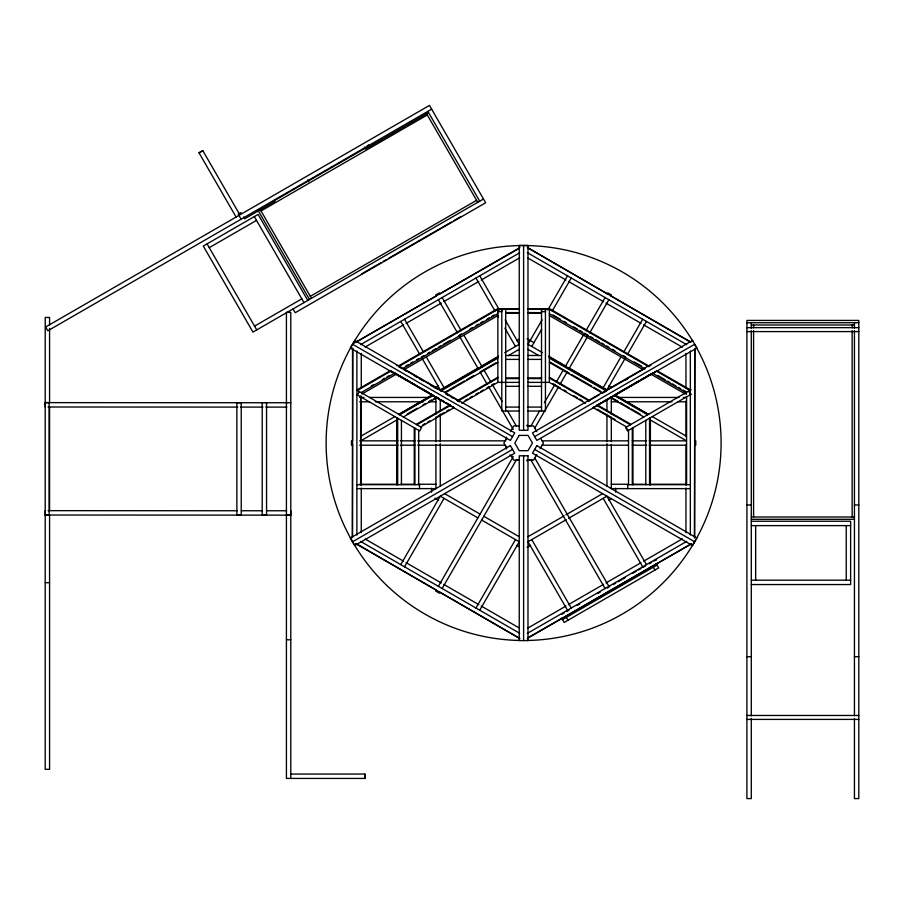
<?xml version="1.0" encoding="UTF-8"?>
<svg xmlns="http://www.w3.org/2000/svg" width="904" height="904" viewBox="0 0 904 904"><rect width="100%" height="100%" fill="white"/><g stroke="black" fill="none" stroke-linecap="round" stroke-linejoin="round"><path stroke-width="1.36" d="M290.794 510.771L290.783 515.144L45.211 515.02L45.211 510.658M45.2 407.003L45.2 402.63L49.144 402.596L49.144 515.02L45.211 515.02M519.484 309.337L497.855 309.337L497.855 311.631L501.788 311.631L501.788 309.36M541.519 309.36L541.519 311.631L545.44 311.631L545.44 309.36M352.345 537.089L352.583 443.988M352.594 441.175L352.831 348.074M694.396 537.982L694.634 444.881M694.645 442.067L694.882 348.967M357.419 394.969L359.385 391.568M400.766 564.616L440.271 496.183L477.866 517.89M542.095 319.835L527.981 344.277L542.536 352.684M547.734 310.061L567.486 275.844M404.551 566.797L444.056 498.364M531.755 346.458L541.643 329.35M552.22 311.021L571.271 278.025M506.466 438.463L503.833 443.039L506.466 447.604M510.432 431.615L513.721 425.897L518.998 425.897M438.361 586.323L513.223 456.656M530.93 425.987L539.428 411.263M544.377 402.709L554.966 384.369M556.322 382.019L563.429 369.691M565.486 366.143L583.814 334.378M585.939 330.717L605.081 297.552M442.146 588.504L516.297 460.068M534.705 428.168L558.039 387.771M560.096 384.2L567.215 371.872M568.627 369.431L587.69 336.412M589.713 332.898L608.867 299.732M536.806 454.463L533.507 460.17L526.919 460.17L532.185 460.159M540.106 448.746L543.406 443.039L540.761 438.463M475.956 608.03L515.472 539.598M603.171 387.692L620.811 357.136M623.636 352.244L642.676 319.259M626.901 426.36L626.574 426.948L593.205 407.681L593.532 407.094M479.741 610.211L519.246 541.778L481.651 520.071M625.297 358.097L606.946 389.873L568.672 367.77M627.41 354.436L646.462 321.44M643.829 416.981L610.449 397.715L610.788 397.127M610.449 397.715L614.55 394.969L648.258 414.427M650.496 365.623L650.835 365.035L648.428 366.425M686.068 392.596L652.688 373.318L653.027 372.731M561.791 614.381L564.198 612.991M566.593 611.601L568.989 610.211M577.373 605.364L579.769 603.974M597.747 593.578L600.143 592.188M607.33 588.029L609.725 586.639M613.319 584.56L615.714 583.182M618.11 581.792L625.297 577.633M632.495 573.475L636.088 571.396M638.484 570.006L640.879 568.616M643.275 567.237L645.671 565.847M649.264 563.768L651.66 562.378M654.055 560.988L656.62 559.892M560.005 619.568L658.259 562.729M236.102 217.05L198.993 152.765L202.767 150.584L239.187 213.66M199.049 152.878L202.835 150.697M241.063 212.542L238.227 214.18L241.119 219.186M431.649 109.181L47.822 330.796L45.629 327.011L429.468 105.406L485.674 202.767L295.212 312.727L293.032 308.953M273.336 201.219L366.256 147.578M409.037 122.865L411.489 121.452M274.929 201.309L244.668 218.779L243.571 216.892M428.451 112.672L365.487 149.024L364.391 147.137M261.03 210.971L427.298 114.977M209.253 247.673L256.51 220.384M254.544 326.129L301.812 298.84M310.309 296.32L476.577 200.326M483.493 198.982L252.95 332.084L203.287 246.069L258.115 214.417L307.778 300.433M361.521 273.946L380.946 262.725M383.375 261.324L385.805 259.923M388.234 258.521L451.367 222.068M453.797 220.666L461.085 216.463M435.649 295.032L439.434 292.851M356.187 342.13L519.947 247.583M360.538 344.661L519.664 252.792M365.205 347.012L403.625 324.83M406.054 323.429L441.22 303.122M443.853 301.597L478.815 281.415M481.244 280.014L519.664 257.832M357.43 390.438L390.777 371.16L394.539 373.318L361.159 392.596M497.855 309.36L398.54 366.674L398.201 366.086L497.855 308.558L497.855 382.381L461.797 403.195M371.318 385.94L373.725 384.55M382.155 379.691L384.562 378.301M386.968 376.9L389.387 375.51M405.602 366.154L408.032 364.753M410.461 363.351L412.879 361.95M416.529 359.848L418.959 358.436M421.377 357.035L423.806 355.634M427.456 353.532L429.875 352.131M432.304 350.729L435.943 348.628M438.372 347.226L440.802 345.825M443.231 344.424L450.52 340.22M459.006 335.316L461.435 333.915M469.933 329.011L472.363 327.61M476.001 325.508L478.431 324.107M480.86 322.694L483.29 321.293M486.928 319.191L489.358 317.79M491.787 316.389L494.217 314.987M402.303 368.843L497.855 313.665M362.007 393.986L396.404 374.12M404.269 369.578L497.855 315.552M434.982 387.884L438.429 385.895M516.726 340.695L519.02 339.362M477.866 368.165L440.271 389.873L421.931 358.097M481.651 365.984L498.635 356.176M504.692 352.684L519.246 344.277L505.133 319.835M360.82 436.248L394.799 416.631M398.438 414.529L432.417 394.912M440.271 390.37L497.855 357.136M398.969 414.427L432.677 394.969M497.855 357.34L440.451 390.471L440.79 391.059L497.855 358.12M399.647 414.812L433.016 395.545L436.779 397.715L403.399 416.981M360.82 440.79L397.364 419.682M407.105 414.066L417.173 408.246M422.948 404.913L425.388 403.512M429.038 401.399L431.626 399.907M433.909 398.585L436.349 397.184L438.316 398.314M444.644 392.392L448.734 390.031M449.525 389.567L453.559 387.24M453.955 387.014L464.43 380.968M466.622 379.703L473.945 375.476M480.781 371.521L483.222 370.12M483.832 369.759L491.166 365.532M491.629 365.261L495.833 362.832M508.263 355.667L519.246 349.317M445.762 392.528L497.855 362.447M497.855 377.262L457.706 400.438L458.046 401.026L497.855 378.041M422.699 424.982L425.083 423.603M427.468 422.236L429.852 420.857M437.005 416.721L444.158 412.597M446.542 411.218L448.926 409.851M465.097 400.506L467.526 399.105M469.956 397.703L472.374 396.302M476.024 394.2L478.442 392.799M480.871 391.398L483.301 389.997M486.94 387.895L489.358 386.494M491.787 385.093L494.217 383.691M420.654 426.948L454.023 407.681L453.684 407.094M588.176 401.218L599.024 394.958M605.431 391.251L645.241 368.267M603.623 392.686L605.499 391.601M625.195 380.234L627.602 378.844M352.526 541.801L512.557 449.412M534.671 436.643L694.701 344.243M597.182 404.992L600.832 402.879M603.273 401.478L610.573 397.263M614.223 395.15L627.602 387.432M630.031 386.019L638.552 381.104M640.981 379.703L643.411 378.301M645.84 376.889L649.49 374.787M616.155 394.133L652.79 372.99M593.205 407.681L656.451 371.16L689.82 390.426M527.055 460.837L529.337 459.526M691.097 389.692L625.591 427.513L627.545 430.914L691.345 394.087M527.981 536.739L564.073 515.901M565.881 514.851L602.584 493.663M566.254 519.676L527.981 541.778L567.486 610.211M568.672 518.286L606.946 496.183L646.462 564.616M527.055 547.349L530.501 545.361M608.799 500.161L611.093 498.838M527.981 627.986L565.983 606.042M568.413 604.64L603.578 584.334M606.008 582.933L640.97 562.751M643.603 561.226L682.384 538.829M527.269 633.433L686.69 541.394M527.281 638.473L691.571 543.609M562.548 619.613L657.072 565.045M652.688 373.318L656.451 371.16M518.941 640.45A197.479 197.479 0 0 1 352.842 343.836L436.044 296.094M439.717 293.992L519.235 248.351M527.992 637.704L562.243 618.042M656.451 563.983L690.712 544.321M690.566 389.997L656.79 370.572M497.855 308.739L519.484 308.739M527.744 308.739L549.372 308.739M527.744 309.337L549.372 309.337L648.676 366.674L649.015 366.086L549.372 308.558L549.372 382.381L585.43 403.195M505.709 312.535L519.484 312.671M527.744 312.535L541.519 312.671M505.709 313.134L519.484 313.134M527.744 313.134L541.519 313.134M746.919 322.717L858.8 322.717M751.292 324.999L854.438 324.999M746.919 327.655L858.8 327.655M746.919 331.587L858.8 331.587M505.709 355.475L519.484 355.475M527.744 355.475L541.519 355.475M505.709 359.397L519.484 359.397M527.744 359.397L541.519 359.397M505.709 377.985L519.484 377.985M527.744 377.985L541.519 377.985M505.709 378.584L519.484 378.584M527.744 378.584L541.519 378.584M497.855 382.381L519.484 382.381M527.744 382.381L549.372 382.381M505.709 386.302L519.484 386.302M527.744 386.302L541.519 386.302M359.713 397.432L363.95 397.432M369.589 397.432L428.858 397.432M618.37 397.432L679.051 397.432M683.277 397.432L686.102 397.432M359.713 401.794L369.589 401.794M375.239 401.794L423.208 401.794M428.858 401.794L435.909 401.794M611.319 401.794L618.37 401.794M625.432 401.794L671.988 401.794M677.638 401.794L686.102 401.794M286.421 402.721L290.783 402.721M45.2 402.63L262.985 402.732M265.799 402.743L286.873 402.743M48.014 407.003L237.695 407.094M240.509 407.094L262.985 407.105M265.799 407.105L286.873 407.116M505.709 407.082L519.484 407.082M527.744 407.082L541.519 407.082M519.484 411.015L501.788 411.015L501.788 308.739M527.744 411.015L545.44 411.015L545.44 308.739M526.908 425.886L533.507 425.897L536.806 431.615M359.713 440.847L398.009 440.847M400.449 440.847L414.936 440.847M417.603 440.847L505.2 440.847M542.027 440.847L628.212 440.847M632.291 440.847L646.563 440.847M649.219 440.847L686.102 440.847M359.713 445.209L398.009 445.209M400.449 445.209L414.936 445.209M417.603 445.209L505.2 445.209M542.027 445.209L628.212 445.209M632.291 445.209L646.563 445.209M649.219 445.209L686.102 445.209M516.353 460.159L518.998 460.159L513.721 460.17L511.076 455.593M359.713 484.25L397.816 484.25M400.63 484.25L414.744 484.25M417.569 484.25L435.909 484.25M611.319 484.25L628.246 484.25M632.484 484.25L646.597 484.25M649.411 484.25L686.102 484.25M356.888 484.691L419.512 484.691L419.512 488.623M690.34 484.691L627.704 484.691L627.704 488.623M356.888 488.623L435.909 488.623L435.909 444.429M690.34 488.623L611.319 488.623L611.319 444.429M746.919 504.986L751.292 504.986M854.438 504.986L858.8 504.986M48.036 510.658L237.164 510.749M241.391 510.749L262.567 510.76M266.793 510.76L286.557 510.771M286.421 515.144L290.783 515.144M751.292 516.998L854.438 516.998M751.292 519.291L854.438 519.291M751.292 521.246L850.619 521.246L850.619 584.56L751.292 584.56M751.292 525.619L850.619 525.619M751.292 580.187L850.619 580.187M45.211 582.684L49.573 582.684M286.421 639.806L290.783 639.806M746.919 656.699L751.292 656.699M854.438 656.699L858.8 656.699M746.919 715.471L858.8 715.471M746.919 719.403L858.8 719.403M290.783 774.061L365.001 774.061L365.001 778.434L286.421 778.434L286.421 312.366L290.783 312.366L290.783 778.434M367.013 146.12L369.499 146.708L368.403 144.821M607.793 292.851L611.579 295.032M527.281 247.583L691.04 342.13M527.269 252.623L686.69 344.661M527.563 257.832L565.983 280.014M568.413 281.415L603.578 301.721M606.008 303.122L640.97 323.304M643.603 324.83L682.384 347.226M553.011 314.987L560.299 319.191M563.938 321.293L566.367 322.694M573.644 326.909L577.294 329.011M579.724 330.412L582.142 331.813M584.572 333.214L588.21 335.316M590.64 336.717L593.069 338.119M595.499 339.52L599.137 341.622M601.567 343.023L603.996 344.424M606.426 345.825L608.855 347.226M612.494 349.328L614.923 350.729M623.421 355.634L625.851 357.035M634.337 361.95L641.625 366.154M657.841 375.51L665.073 379.691M667.48 381.081L669.887 382.471M672.293 383.861L675.909 385.94M678.316 387.33L680.723 388.72M683.13 390.121L685.537 391.511M549.372 313.665L644.925 368.843M549.372 315.552L642.959 369.578M650.823 374.12L685.221 393.986M527.055 338.706L533.948 342.684M608.799 385.895L611.093 387.217M548.592 356.176L566.254 366.38M549.372 357.136L606.946 390.37M614.81 394.912L648.789 414.529M652.428 416.631L686.407 436.248M549.372 357.34L606.776 390.471L606.437 391.059L549.372 358.12M614.211 395.545L647.58 414.812M527.981 349.317L538.965 355.667M549.96 362.007L566.446 371.521M567.091 371.906L569.61 373.352M571.927 374.685L577.419 377.861M578.164 378.29L582.289 380.674M582.797 380.968L591.6 386.042M593.668 387.24L600.911 391.421M610.878 397.184L618.189 401.399M620.415 402.687L624.28 404.913M625.229 405.467L629.15 407.727M631.252 408.947L635.241 411.252M636.077 411.727L640.111 414.066M649.863 419.682L686.407 440.79M549.372 362.447L602.685 393.229M549.372 377.262L589.521 400.438L589.182 401.026L549.372 378.041M553.011 383.691L560.288 387.895M563.926 389.997L566.356 391.398M573.633 395.602L577.272 397.703M579.701 399.105L582.131 400.506M597.115 409.162L605.454 413.976M607.838 415.354L610.223 416.721M612.607 418.1L614.991 419.479M527.055 425.219L529.337 426.541M404.404 369.657L441.796 391.251M445.796 393.568L450.621 396.347M453.028 397.737L459.051 401.218M399.139 367.013L401.557 368.414M403.964 369.804L406.371 371.194M414.812 376.064L417.219 377.454M419.625 378.844L423.241 380.934M430.473 385.104L437.705 389.274M446.135 394.144L448.542 395.545M450.96 396.935L453.367 398.325M456.983 400.416L459.39 401.805M352.526 344.243L512.557 436.643M534.671 449.412L694.701 541.801M394.087 372.685L417.196 386.019M419.625 387.432L428.146 392.347M430.575 393.748L433.005 395.15M436.655 397.263L439.095 398.664M441.525 400.065L443.954 401.478M446.395 402.879L450.034 404.992M394.438 372.99L415.388 385.081M417.806 386.471L420.213 387.872M422.631 389.262L431.072 394.133M454.023 407.681L390.438 370.572L356.73 390.031L421.637 427.513L419.671 430.914L356.888 394.664M509.912 454.904L512.195 456.226M444.644 493.663L480.137 514.15M483.753 516.24L519.246 536.739M434.982 498.172L438.429 500.161M516.726 545.361L519.02 546.694M365.205 539.044L403.625 561.226M406.054 562.627L441.22 582.933M443.853 584.447L478.815 604.64M481.244 606.042L519.246 627.986M360.538 541.394L519.664 633.263M355.656 543.609L519.947 638.473M435.649 591.024L439.434 593.205M527.789 247.673L608.29 294.433M610.731 295.845L690.012 341.904M355.995 543.451L436.496 590.21M438.937 591.623L519.438 638.382M688.599 391.127L690.566 394.539M626.099 427.219L628.065 430.62M427.874 111.373L479.719 201.163M426.157 112.989L477.73 202.315M656.417 563.904L658.711 567.881L564.186 622.449L561.892 618.483M653.298 567.226L654.937 570.062M479.741 275.844L499.494 310.061M475.956 278.025L495.008 311.021M497.121 314.682L498.533 317.134M504.884 328.129L515.472 346.458M603.171 498.364L642.676 566.797M442.146 297.552L461.289 330.717M464.023 335.452L482.386 367.25M483.798 369.691L490.906 382.019M492.262 384.369L502.149 401.478M507.799 411.263L516.297 425.987M534.705 457.876L608.867 586.323M438.361 299.732L457.424 332.751M459.537 336.412L478.6 369.431M480.013 371.872L487.132 384.2M488.488 386.55L513.223 429.4M530.93 460.068L605.081 588.504M404.551 319.259L423.592 352.244M426.417 357.136L444.056 387.692M531.755 539.598L571.271 608.03M400.766 321.44L419.818 354.436M566.333 617.432L567.972 620.268M436.44 397.127L436.779 397.715M307.733 179.839L308.829 181.738M396.393 365.035L396.732 365.623M394.2 372.731L394.539 373.318M259.889 208.982L311.462 298.309M257.9 210.123L309.473 299.45M254.329 216.598L303.993 302.614M207.072 243.888L256.736 329.903M854.438 322.717L854.438 328.321M854.438 330.649L854.438 715.708M854.438 718.522L854.438 798.594L858.8 798.594L858.8 320.423L746.919 320.423L746.919 798.594L751.292 798.594L751.292 718.522M852.144 324.999L852.144 327.824M852.144 330.649L852.144 516.998M846.246 525.619L846.246 580.187M755.654 525.619L755.654 580.187M753.586 324.999L753.586 327.824M753.586 330.649L753.586 516.998M751.292 322.717L751.292 328.321M751.292 330.649L751.292 715.9M695.764 440.847L695.764 445.209M694.701 348.481L694.701 537.575M690.34 350.989L690.34 535.066M686.407 391.545L686.407 394.359M686.588 396.833L686.588 484.691M685.966 353.43L685.966 387.703M685.966 401.014L685.966 436.666M685.966 444.429L685.966 485.041M685.966 488.081L685.966 532.625M650.394 419.998L650.394 484.691M650.225 417.829L650.225 484.691M649.547 418.224L649.547 484.691M645.784 420.383L645.784 484.691M632.969 427.795L632.969 484.691M632.291 428.18L632.291 484.691M628.529 430.349L628.529 484.691M615.68 488.228L615.68 492.205M611.319 397.432L611.319 414.235M611.319 417.038L611.319 441.627M606.946 399.952L606.946 411.23M606.946 414.055L606.946 441.627M606.946 443.728L606.946 486.103M541.519 308.739L541.519 411.015M523.608 245.47L523.608 430.259M523.608 455.797L523.608 640.586M506.489 437.095L506.489 439.739M506.489 446.327L506.489 448.972M505.709 308.739L505.709 411.015M440.271 399.952L440.271 411.23M440.271 414.055L440.271 441.627M440.271 443.728L440.271 486.103M435.909 397.432L435.909 414.235M435.909 417.038L435.909 441.627M431.547 393.85L431.547 396.494M431.547 488.228L431.547 492.205M418.699 430.349L418.699 484.691M414.936 428.18L414.936 484.691M414.258 427.795L414.258 484.691M401.432 420.383L401.432 484.691M397.681 418.224L397.681 484.691M397.003 417.829L397.003 484.691M396.833 419.998L396.833 484.691M364.877 774.061L364.877 778.434M361.261 353.43L361.261 387.703M361.261 401.014L361.261 436.666M361.261 444.429L361.261 485.041M361.261 488.081L361.261 532.625M360.82 395.771L360.82 484.691M360.639 396.833L360.639 484.691M356.888 350.989L356.888 535.066M352.526 348.481L352.526 537.575M351.464 440.847L351.464 445.209M49.573 324.841L49.573 317.451L45.211 317.451L45.211 769.327L49.573 769.327L49.573 515.19M49.573 328.446L49.573 402.811M49.573 407.003L49.573 510.963M694.894 344.729A197.479 197.479 0 0 1 527.247 640.473M352.842 343.836A197.479 197.479 0 0 1 692.792 341.147M354.707 340.469L350.345 348.029L510.376 440.417L514.738 432.858L354.707 340.469M519.212 435.4L514.794 443.039L519.212 450.678L528.026 450.678L532.445 443.039L528.026 435.4L519.212 435.4M536.852 445.627L532.49 453.198L692.52 545.587L696.882 538.027L536.852 445.627M597.295 404.924L596.956 405.512L630.325 424.778L630.664 424.191L597.295 404.924M449.932 404.924L416.563 424.191L416.902 424.778L450.271 405.512L449.932 404.924M510.376 445.627L350.345 538.027L354.707 545.587L514.738 453.198L510.376 445.627M692.52 340.469L532.49 432.858L536.852 440.417L696.882 348.029L692.52 340.469M527.981 245.47L519.246 245.47L519.246 430.259L527.981 430.259L527.981 245.47M241.232 402.687L236.871 402.687L236.871 515.111L241.232 515.111L241.232 402.687M266.556 402.698L262.194 402.698L262.194 515.122L266.556 515.122L266.556 402.698M527.981 455.797L519.246 455.797L519.246 640.586L527.981 640.586L527.981 455.797"/></g></svg>
